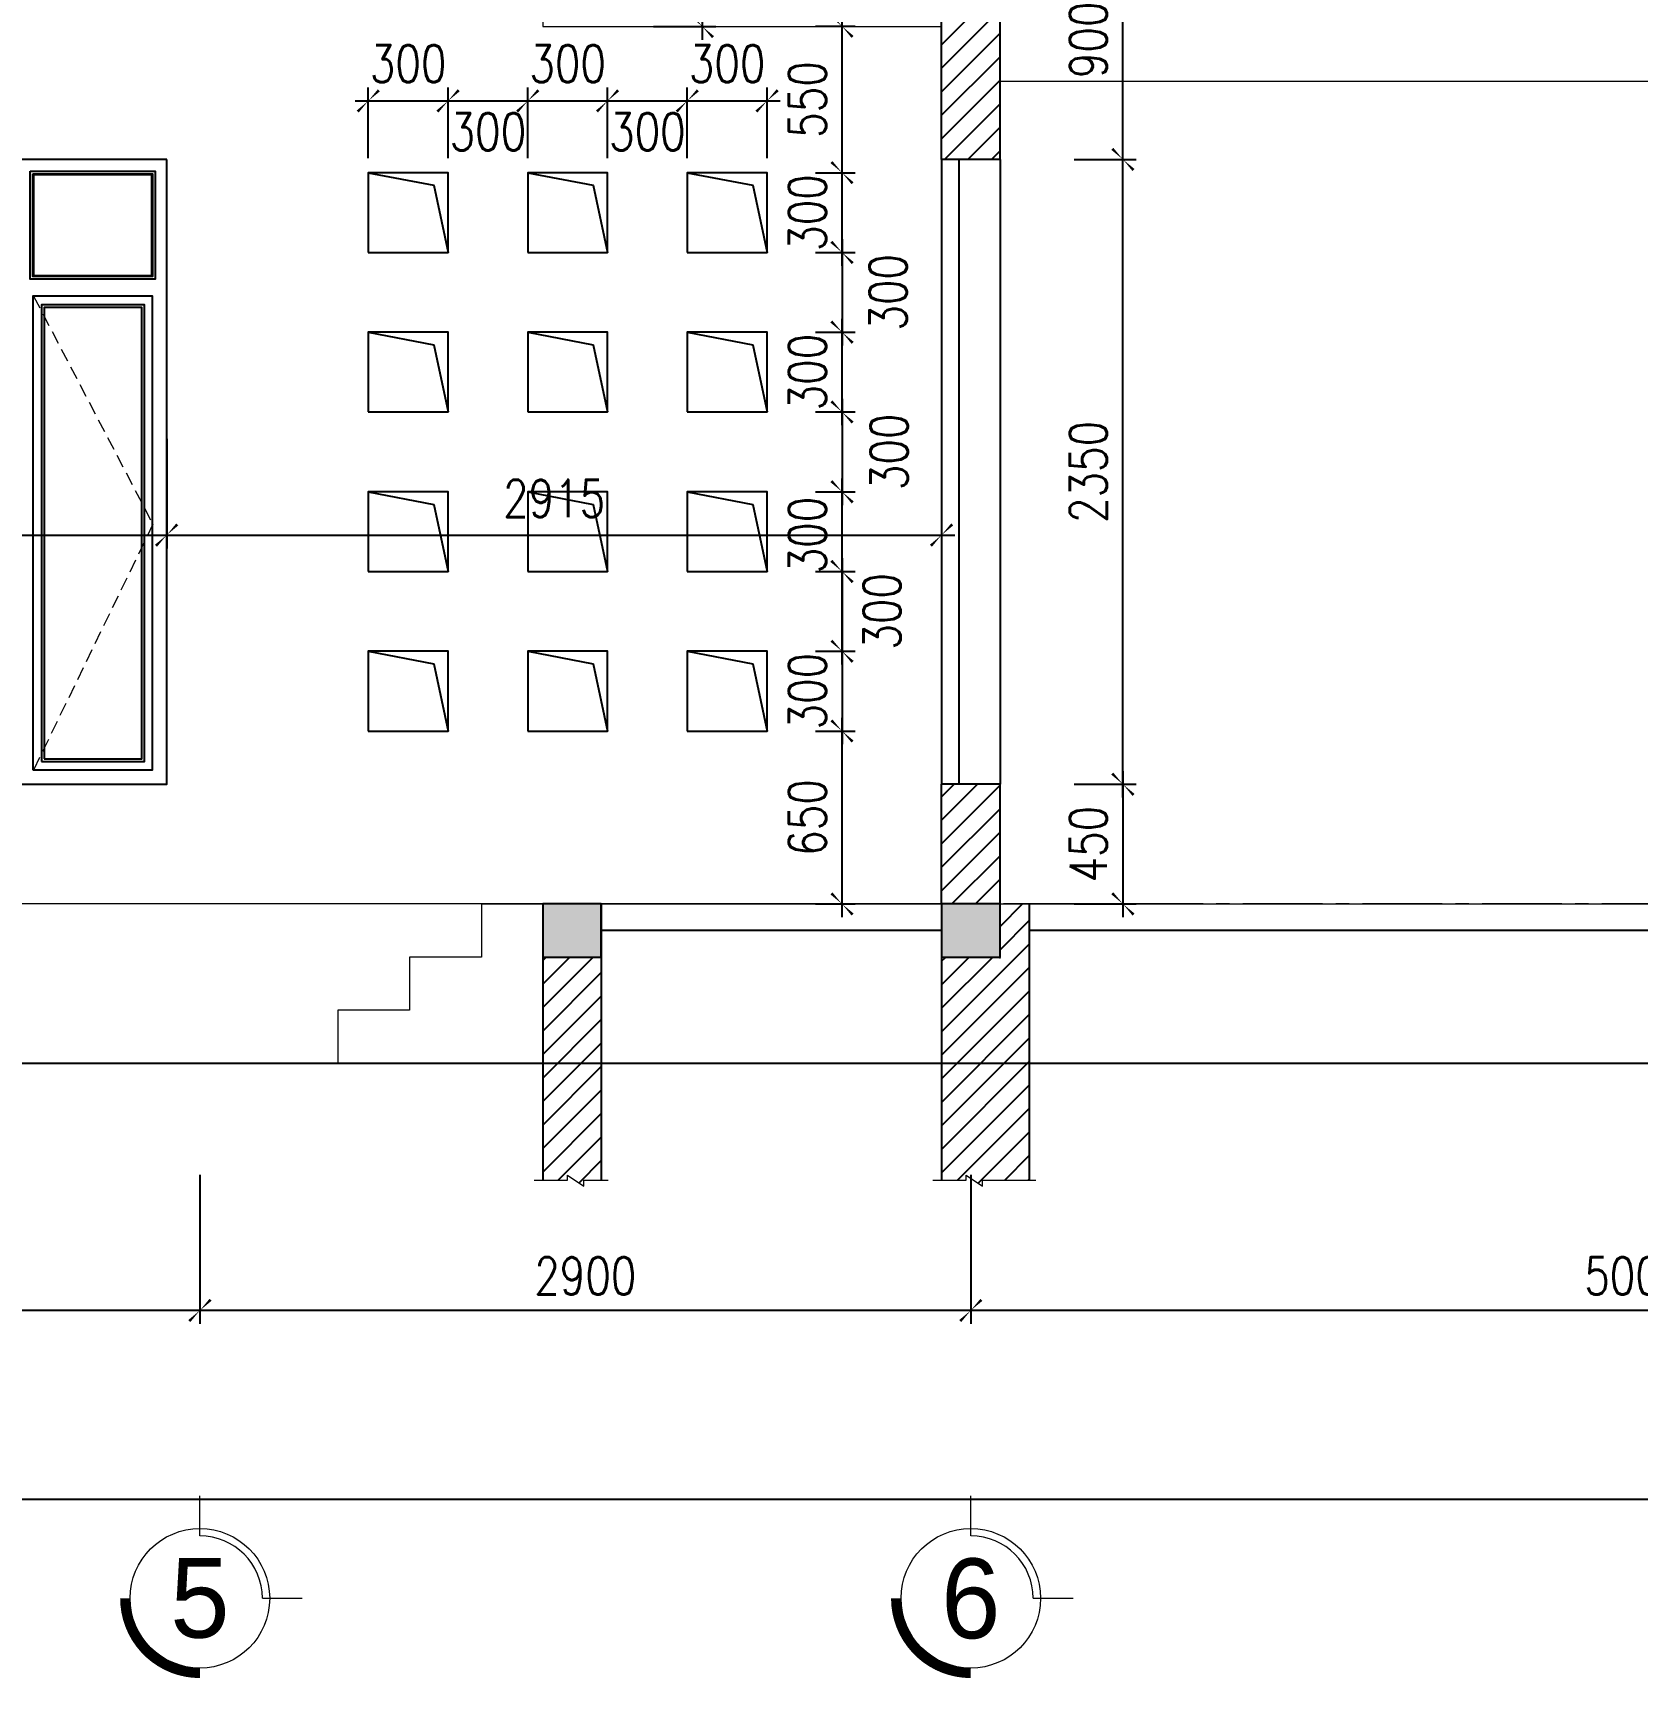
# Model space of a CAD drawing. Header units: millimetres. Extents: x -34806 to 662668, y 63228 to 99452.
# Drawn here: x 537876 to 543911, y 74181 to 80368 of the extents above; entities that cross this region are included whole.
import ezdxf
from ezdxf.enums import TextEntityAlignment as Align

# ---------------------------------------------------------------- set-up
doc = ezdxf.new("R2010")
doc.units = ezdxf.units.MM
doc.header["$LTSCALE"] = 200
doc.header["$MEASUREMENT"] = 0
doc.header["$PDMODE"] = 3
doc.header["$PDSIZE"] = 50
doc.linetypes.add('CENTER2', pattern=[1.125, 0.75, -0.125, 0.125, -0.125])
doc.linetypes.add('HIDDEN', pattern=[0.375, 0.25, -0.125])
doc.layers.get('0').update_dxf_attribs({"color": 95, "linetype": 'CONTINUOUS'})
doc.layers.get('DEFPOINTS').update_dxf_attribs({"linetype": 'CONTINUOUS'})
for name, color, linetype in [('A_Walls', 1, 'CONTINUOUS'), ('COT', 2, 'CONTINUOUS'), ('DIM', 1, 'CONTINUOUS'), ('Net_Manh', 155, 'CONTINUOUS'), ('TEXT', 7, 'CONTINUOUS'), ('TPTA-Virtural', 253, 'CONTINUOUS'), ('TUONG', 2, 'CONTINUOUS'), ('wood', 254, 'CONTINUOUS')]:
    doc.layers.add(name, color=color, linetype=linetype)
for name, color, linetype, lineweight in [('hatch', 251, 'CONTINUOUS', 5), ('thay', 7, 'CONTINUOUS', 18), ('tim', 254, 'CENTER2', 9), ('VU', 8, 'HIDDEN', 13)]:
    doc.layers.add(name, color=color, linetype=linetype, lineweight=lineweight)
doc.styles.add('dam', font='VHAVANB.ttf', dxfattribs={"width": 0.9, "height": 450})
doc.styles.add('RomanS', font='romans.shx', dxfattribs={"width": 0.8})
doc.dimstyles.new('D1', dxfattribs={"dimtxt": 140, "dimasz": 80, "dimexe": 50, "dimexo": 0, "dimgap": 60, "dimtad": 1, "dimdec": 0, "dimzin": 0, "dimdsep": 46, "dimtxsty": 'RomanS', "dimblk1": 'ARCHTICK', "dimblk2": 'ARCHTICK', "dimsah": 1, "dimcen": 100, "dimdle": 50, "dimclrt": 7, "dimadec": 0, "dimazin": 0, "dimtfac": 0.005, "dimtdec": 0, "dimtix": 1, "dimtofl": 0, "dimtmove": 2, "dimatfit": 3, "dimldrblk": 'ARCHTICK', "dimfxl": 1, "dimtvp": 0.8, "dimtolj": 1, "dimtzin": 0, "dimarcsym": 0})
pattern_1 = [(45, (50084.037, -284845.194), (-44.194174, 44.194174), [])]

# ---------------------------------------------------------------- blocks, each defined once
blk = doc.blocks.new('_ArchTick')
at = {"layer": 'DIM', "color": 150}
blk.add_lwpolyline([(0.5, 0.5, 0.133, 0, 0), (0, 0, 0, 0.133, 0), (-0.5, -0.5, 0.133, 0.133, 0)], format="xyseb", dxfattribs=at)
blk = doc.blocks.new('*D820')
at = {"layer": 'DEFPOINTS', "color": 0}
for p in [(523294.7, 76073.2), (546514.7, 76073.2), (546514.7, 74854.3)]:
    blk.add_point(p, dxfattribs=at)
at = {"layer": 'DIM', "color": 0, "lineweight": -2}
for p, q in [((523294.7, 76073.2), (523294.7, 74804.3)), ((546514.7, 76073.2), (546514.7, 74804.3)), ((523244.7, 74854.3), (546564.7, 74854.3))]:
    blk.add_line(p, q, dxfattribs=at)
at = {"layer": 'DIM', "color": 0, "lineweight": -2, "xscale": 80, "yscale": 80, "zscale": 80, "rotation": 180}
blk.add_blockref('_ArchTick', (523294.7, 74854.3), dxfattribs=at)
at = {"layer": 'DIM', "color": 0, "lineweight": -2, "xscale": 80, "yscale": 80, "zscale": 80}
blk.add_blockref('_ArchTick', (546514.7, 74854.3), dxfattribs=at)
at = {"layer": 'DIM', "color": 7, "insert": (534904.7, 74984.3), "char_height": 140, "attachment_point": 5, "style": 'RomanS'}
blk.add_mtext('\\A1;23220', dxfattribs=at)
blk = doc.blocks.new('*D822')
at = {"layer": 'DEFPOINTS', "color": 0}
for p in [(541404.7, 76073.2), (546404.7, 76073.2), (541404.7, 75563.5)]:
    blk.add_point(p, dxfattribs=at)
at = {"layer": 'DIM', "color": 0, "lineweight": -2}
for p, q in [((541404.7, 76073.2), (541404.7, 75513.5)), ((546404.7, 76073.2), (546404.7, 75513.5)), ((546454.7, 75563.5), (541354.7, 75563.5))]:
    blk.add_line(p, q, dxfattribs=at)
at = {"layer": 'DIM', "color": 0, "lineweight": -2, "xscale": 80, "yscale": 80, "zscale": 80, "rotation": 180}
blk.add_blockref('_ArchTick', (541404.7, 75563.5), dxfattribs=at)
at = {"layer": 'DIM', "color": 0, "lineweight": -2, "xscale": 80, "yscale": 80, "zscale": 80}
blk.add_blockref('_ArchTick', (546404.7, 75563.5), dxfattribs=at)
at = {"layer": 'DIM', "color": 7, "insert": (543904.7, 75693.5), "char_height": 140, "attachment_point": 5, "style": 'RomanS'}
blk.add_mtext('\\A1;5000', dxfattribs=at)
blk = doc.blocks.new('*D823')
at = {"layer": 'DEFPOINTS', "color": 0}
for p in [(538504.7, 76073.2), (541404.7, 76073.2), (538504.7, 75563.5)]:
    blk.add_point(p, dxfattribs=at)
at = {"layer": 'DIM', "color": 0, "lineweight": -2}
for p, q in [((538504.7, 76073.2), (538504.7, 75513.5)), ((541404.7, 76073.2), (541404.7, 75513.5)), ((541454.7, 75563.5), (538454.7, 75563.5))]:
    blk.add_line(p, q, dxfattribs=at)
at = {"layer": 'DIM', "color": 0, "lineweight": -2, "xscale": 80, "yscale": 80, "zscale": 80, "rotation": 180}
blk.add_blockref('_ArchTick', (538504.7, 75563.5), dxfattribs=at)
at = {"layer": 'DIM', "color": 0, "lineweight": -2, "xscale": 80, "yscale": 80, "zscale": 80}
blk.add_blockref('_ArchTick', (541404.7, 75563.5), dxfattribs=at)
at = {"layer": 'DIM', "color": 7, "insert": (539954.7, 75693.5), "char_height": 140, "attachment_point": 5, "style": 'RomanS'}
blk.add_mtext('\\A1;2900', dxfattribs=at)
blk = doc.blocks.new('*D824')
at = {"layer": 'DEFPOINTS', "color": 0}
for p in [(535804.7, 76073.2), (538504.7, 76073.2), (535804.7, 75563.5)]:
    blk.add_point(p, dxfattribs=at)
at = {"layer": 'DIM', "color": 0, "lineweight": -2}
for p, q in [((535804.7, 76073.2), (535804.7, 75513.5)), ((538504.7, 76073.2), (538504.7, 75513.5)), ((538554.7, 75563.5), (535754.7, 75563.5))]:
    blk.add_line(p, q, dxfattribs=at)
at = {"layer": 'DIM', "color": 0, "lineweight": -2, "xscale": 80, "yscale": 80, "zscale": 80, "rotation": 180}
blk.add_blockref('_ArchTick', (535804.7, 75563.5), dxfattribs=at)
at = {"layer": 'DIM', "color": 0, "lineweight": -2, "xscale": 80, "yscale": 80, "zscale": 80}
blk.add_blockref('_ArchTick', (538504.7, 75563.5), dxfattribs=at)
at = {"layer": 'DIM', "color": 7, "insert": (537154.7, 75693.5), "char_height": 140, "attachment_point": 5, "style": 'RomanS'}
blk.add_mtext('\\A1;2700', dxfattribs=at)
blk = doc.blocks.new('tr')
at = {"layer": 'thay', "ltscale": 600}
for p, q in [((0, -200), (0, 0)), ((313.2, -513.2), (513.2, -513.2))]:
    blk.add_line(p, q, dxfattribs=at)
at = {"layer": 'thay', "color": 150, "ltscale": 600, "const_width": 50}
blk.add_lwpolyline([(-375, -513.2, 0.414214), (0, -888.2, 0.414214)], format="xyb", dxfattribs=at)
at = {"layer": 'thay', "ltscale": 600}
blk.add_circle((0, -513.2), 350, dxfattribs=at)
blk.add_arc((0, -513.2), 313.2, 0, 90, dxfattribs=at)
blk = doc.blocks.new('*D853')
at = {"layer": 'DEFPOINTS', "color": 0}
for p in [(535929.7, 78842.1), (538379.7, 78842.1), (538379.7, 78479.7)]:
    blk.add_point(p, dxfattribs=at)
at = {"layer": 'DIM', "color": 0, "lineweight": -2}
for p, q in [((535929.7, 78842.1), (535929.7, 78429.7)), ((538379.7, 78842.1), (538379.7, 78429.7)), ((535879.7, 78479.7), (538429.7, 78479.7))]:
    blk.add_line(p, q, dxfattribs=at)
at = {"layer": 'DIM', "color": 0, "lineweight": -2, "xscale": 80, "yscale": 80, "zscale": 80, "rotation": 180}
blk.add_blockref('_ArchTick', (535929.7, 78479.7), dxfattribs=at)
at = {"layer": 'DIM', "color": 0, "lineweight": -2, "xscale": 80, "yscale": 80, "zscale": 80}
blk.add_blockref('_ArchTick', (538379.7, 78479.7), dxfattribs=at)
at = {"layer": 'DIM', "color": 7, "insert": (537154.7, 78609.7), "char_height": 140, "attachment_point": 5, "style": 'RomanS'}
blk.add_mtext('\\A1;2450', dxfattribs=at)
blk = doc.blocks.new('*D854')
at = {"layer": 'DEFPOINTS', "color": 0}
for p in [(538379.7, 78842.1), (541294.7, 78842.1), (541294.7, 78479.7)]:
    blk.add_point(p, dxfattribs=at)
at = {"layer": 'DIM', "color": 0, "lineweight": -2}
for p, q in [((538379.7, 78842.1), (538379.7, 78429.7)), ((541294.7, 78842.1), (541294.7, 78429.7)), ((538329.7, 78479.7), (541344.7, 78479.7))]:
    blk.add_line(p, q, dxfattribs=at)
at = {"layer": 'DIM', "color": 0, "lineweight": -2, "xscale": 80, "yscale": 80, "zscale": 80, "rotation": 180}
blk.add_blockref('_ArchTick', (538379.7, 78479.7), dxfattribs=at)
at = {"layer": 'DIM', "color": 0, "lineweight": -2, "xscale": 80, "yscale": 80, "zscale": 80}
blk.add_blockref('_ArchTick', (541294.7, 78479.7), dxfattribs=at)
at = {"layer": 'DIM', "color": 7, "insert": (539837.2, 78617.6), "char_height": 140, "attachment_point": 5, "style": 'RomanS'}
blk.add_mtext('\\A1;2915', dxfattribs=at)
blk = doc.blocks.new('*D882')
at = {"layer": 'DEFPOINTS', "color": 0}
for p in [(539438.2, 80112.6), (539138.2, 79897.1), (539438.2, 79897.1)]:
    blk.add_point(p, dxfattribs=at)
at = {"layer": 'DIM', "color": 0, "lineweight": -2}
for p, q in [((539138.2, 79897.1), (539138.2, 80162.6)), ((539438.2, 79897.1), (539438.2, 80162.6)), ((539088.2, 80112.6), (539488.2, 80112.6))]:
    blk.add_line(p, q, dxfattribs=at)
at = {"layer": 'DIM', "color": 0, "lineweight": -2, "xscale": 80, "yscale": 80, "zscale": 80, "rotation": 180}
blk.add_blockref('_ArchTick', (539138.2, 80112.6), dxfattribs=at)
at = {"layer": 'DIM', "color": 0, "lineweight": -2, "xscale": 80, "yscale": 80, "zscale": 80}
blk.add_blockref('_ArchTick', (539438.2, 80112.6), dxfattribs=at)
at = {"layer": 'DIM', "color": 7, "insert": (539288.2, 80252.6), "char_height": 140, "attachment_point": 5, "style": 'RomanS'}
blk.add_mtext('\\A1;300', dxfattribs=at)
blk = doc.blocks.new('*D883')
at = {"layer": 'DEFPOINTS', "color": 0}
for p in [(539738.2, 80112.6), (539438.2, 79897.1), (539738.2, 79897.1)]:
    blk.add_point(p, dxfattribs=at)
at = {"layer": 'DIM', "color": 0, "lineweight": -2}
for p, q in [((539438.2, 79897.1), (539438.2, 80162.6)), ((539738.2, 79897.1), (539738.2, 80162.6)), ((539388.2, 80112.6), (539788.2, 80112.6))]:
    blk.add_line(p, q, dxfattribs=at)
at = {"layer": 'DIM', "color": 0, "lineweight": -2, "xscale": 80, "yscale": 80, "zscale": 80, "rotation": 180}
blk.add_blockref('_ArchTick', (539438.2, 80112.6), dxfattribs=at)
at = {"layer": 'DIM', "color": 0, "lineweight": -2, "xscale": 80, "yscale": 80, "zscale": 80}
blk.add_blockref('_ArchTick', (539738.2, 80112.6), dxfattribs=at)
at = {"layer": 'DIM', "color": 7, "insert": (539588.2, 79996.6), "char_height": 140, "attachment_point": 5, "style": 'RomanS'}
blk.add_mtext('\\A1;300', dxfattribs=at)
blk = doc.blocks.new('*D884')
at = {"layer": 'DEFPOINTS', "color": 0}
for p in [(540038.2, 80112.6), (539738.2, 79897.1), (540038.2, 79897.1)]:
    blk.add_point(p, dxfattribs=at)
at = {"layer": 'DIM', "color": 0, "lineweight": -2}
for p, q in [((539738.2, 79897.1), (539738.2, 80162.6)), ((540038.2, 79897.1), (540038.2, 80162.6)), ((539688.2, 80112.6), (540088.2, 80112.6))]:
    blk.add_line(p, q, dxfattribs=at)
at = {"layer": 'DIM', "color": 0, "lineweight": -2, "xscale": 80, "yscale": 80, "zscale": 80, "rotation": 180}
blk.add_blockref('_ArchTick', (539738.2, 80112.6), dxfattribs=at)
at = {"layer": 'DIM', "color": 0, "lineweight": -2, "xscale": 80, "yscale": 80, "zscale": 80}
blk.add_blockref('_ArchTick', (540038.2, 80112.6), dxfattribs=at)
at = {"layer": 'DIM', "color": 7, "insert": (539888.2, 80252.6), "char_height": 140, "attachment_point": 5, "style": 'RomanS'}
blk.add_mtext('\\A1;300', dxfattribs=at)
blk = doc.blocks.new('*D885')
at = {"layer": 'DEFPOINTS', "color": 0}
for p in [(540338.2, 80112.6), (540038.2, 79897.1), (540338.2, 79897.1)]:
    blk.add_point(p, dxfattribs=at)
at = {"layer": 'DIM', "color": 0, "lineweight": -2}
for p, q in [((540038.2, 79897.1), (540038.2, 80162.6)), ((540338.2, 79897.1), (540338.2, 80162.6)), ((539988.2, 80112.6), (540388.2, 80112.6))]:
    blk.add_line(p, q, dxfattribs=at)
at = {"layer": 'DIM', "color": 0, "lineweight": -2, "xscale": 80, "yscale": 80, "zscale": 80, "rotation": 180}
blk.add_blockref('_ArchTick', (540038.2, 80112.6), dxfattribs=at)
at = {"layer": 'DIM', "color": 0, "lineweight": -2, "xscale": 80, "yscale": 80, "zscale": 80}
blk.add_blockref('_ArchTick', (540338.2, 80112.6), dxfattribs=at)
at = {"layer": 'DIM', "color": 7, "insert": (540188.2, 79996.6), "char_height": 140, "attachment_point": 5, "style": 'RomanS'}
blk.add_mtext('\\A1;300', dxfattribs=at)
blk = doc.blocks.new('*D886')
at = {"layer": 'DEFPOINTS', "color": 0}
for p in [(540638.2, 80112.6), (540338.2, 79897.1), (540638.2, 79897.1)]:
    blk.add_point(p, dxfattribs=at)
at = {"layer": 'DIM', "color": 0, "lineweight": -2}
for p, q in [((540338.2, 79897.1), (540338.2, 80162.6)), ((540638.2, 79897.1), (540638.2, 80162.6)), ((540288.2, 80112.6), (540688.2, 80112.6))]:
    blk.add_line(p, q, dxfattribs=at)
at = {"layer": 'DIM', "color": 0, "lineweight": -2, "xscale": 80, "yscale": 80, "zscale": 80, "rotation": 180}
blk.add_blockref('_ArchTick', (540338.2, 80112.6), dxfattribs=at)
at = {"layer": 'DIM', "color": 0, "lineweight": -2, "xscale": 80, "yscale": 80, "zscale": 80}
blk.add_blockref('_ArchTick', (540638.2, 80112.6), dxfattribs=at)
at = {"layer": 'DIM', "color": 7, "insert": (540488.2, 80252.6), "char_height": 140, "attachment_point": 5, "style": 'RomanS'}
blk.add_mtext('\\A1;300', dxfattribs=at)
blk = doc.blocks.new('*D887')
at = {"layer": 'DEFPOINTS', "color": 0}
for p in [(540820.3, 79542.7), (540820.3, 79242.7), (540920.3, 79242.7)]:
    blk.add_point(p, dxfattribs=at)
at = {"layer": 'DIM', "color": 0, "lineweight": -2}
for p, q in [((540920.3, 79592.7), (540920.3, 79192.7)), ((540820.3, 79542.7), (540970.3, 79542.7)), ((540820.3, 79242.7), (540970.3, 79242.7))]:
    blk.add_line(p, q, dxfattribs=at)
at = {"layer": 'DIM', "color": 0, "lineweight": -2, "xscale": 80, "yscale": 80, "zscale": 80}
for p, rotation in [((540920.3, 79542.7), 90), ((540920.3, 79242.7), 270)]:
    blk.add_blockref('_ArchTick', p, dxfattribs=dict(at, rotation=rotation))
at = {"layer": 'DIM', "color": 7, "insert": (541093.5, 79392.7), "char_height": 140, "attachment_point": 5, "rotation": 90, "style": 'RomanS'}
blk.add_mtext('\\A1;300', dxfattribs=at)
blk = doc.blocks.new('*D888')
at = {"layer": 'DEFPOINTS', "color": 0}
for p in [(540820.3, 79842.7), (540920.3, 79842.7), (540820.3, 79542.7)]:
    blk.add_point(p, dxfattribs=at)
at = {"layer": 'DIM', "color": 0, "lineweight": -2}
for p, q in [((540920.3, 79492.7), (540920.3, 79892.7)), ((540820.3, 79842.7), (540970.3, 79842.7)), ((540820.3, 79542.7), (540970.3, 79542.7))]:
    blk.add_line(p, q, dxfattribs=at)
at = {"layer": 'DIM', "color": 0, "lineweight": -2, "xscale": 80, "yscale": 80, "zscale": 80}
for p, rotation in [((540920.3, 79842.7), 90), ((540920.3, 79542.7), 270)]:
    blk.add_blockref('_ArchTick', p, dxfattribs=dict(at, rotation=rotation))
at = {"layer": 'DIM', "color": 7, "insert": (540790.3, 79692.7), "char_height": 140, "attachment_point": 5, "rotation": 90, "style": 'RomanS'}
blk.add_mtext('\\A1;300', dxfattribs=at)
blk = doc.blocks.new('*D889')
at = {"layer": 'DEFPOINTS', "color": 0}
for p in [(540820.3, 78942.7), (540820.3, 78642.7), (540920.3, 78642.7)]:
    blk.add_point(p, dxfattribs=at)
at = {"layer": 'DIM', "color": 0, "lineweight": -2}
for p, q in [((540920.3, 78992.7), (540920.3, 78592.7)), ((540820.3, 78942.7), (540970.3, 78942.7)), ((540820.3, 78642.7), (540970.3, 78642.7))]:
    blk.add_line(p, q, dxfattribs=at)
at = {"layer": 'DIM', "color": 0, "lineweight": -2, "xscale": 80, "yscale": 80, "zscale": 80}
for p, rotation in [((540920.3, 78942.7), 90), ((540920.3, 78642.7), 270)]:
    blk.add_blockref('_ArchTick', p, dxfattribs=dict(at, rotation=rotation))
at = {"layer": 'DIM', "color": 7, "insert": (541097.6, 78792.7), "char_height": 140, "attachment_point": 5, "rotation": 90, "style": 'RomanS'}
blk.add_mtext('\\A1;300', dxfattribs=at)
blk = doc.blocks.new('*D890')
at = {"layer": 'DEFPOINTS', "color": 0}
for p in [(540820.3, 79242.7), (540920.3, 79242.7), (540820.3, 78942.7)]:
    blk.add_point(p, dxfattribs=at)
at = {"layer": 'DIM', "color": 0, "lineweight": -2}
for p, q in [((540920.3, 78892.7), (540920.3, 79292.7)), ((540820.3, 79242.7), (540970.3, 79242.7)), ((540820.3, 78942.7), (540970.3, 78942.7))]:
    blk.add_line(p, q, dxfattribs=at)
at = {"layer": 'DIM', "color": 0, "lineweight": -2, "xscale": 80, "yscale": 80, "zscale": 80}
for p, rotation in [((540920.3, 79242.7), 90), ((540920.3, 78942.7), 270)]:
    blk.add_blockref('_ArchTick', p, dxfattribs=dict(at, rotation=rotation))
at = {"layer": 'DIM', "color": 7, "insert": (540790.3, 79092.7), "char_height": 140, "attachment_point": 5, "rotation": 90, "style": 'RomanS'}
blk.add_mtext('\\A1;300', dxfattribs=at)
blk = doc.blocks.new('*D891')
at = {"layer": 'DEFPOINTS', "color": 0}
for p in [(540820.3, 78342.7), (540820.3, 78042.7), (540920.3, 78042.7)]:
    blk.add_point(p, dxfattribs=at)
at = {"layer": 'DIM', "color": 0, "lineweight": -2}
for p, q in [((540820.3, 78342.7), (540970.3, 78342.7)), ((540920.3, 78392.7), (540920.3, 77992.7)), ((540820.3, 78042.7), (540970.3, 78042.7))]:
    blk.add_line(p, q, dxfattribs=at)
at = {"layer": 'DIM', "color": 0, "lineweight": -2, "xscale": 80, "yscale": 80, "zscale": 80}
for p, rotation in [((540920.3, 78342.7), 90), ((540920.3, 78042.7), 270)]:
    blk.add_blockref('_ArchTick', p, dxfattribs=dict(at, rotation=rotation))
at = {"layer": 'DIM', "color": 7, "insert": (541070.5, 78192.7), "char_height": 140, "attachment_point": 5, "rotation": 90, "style": 'RomanS'}
blk.add_mtext('\\A1;300', dxfattribs=at)
blk = doc.blocks.new('*D892')
at = {"layer": 'DEFPOINTS', "color": 0}
for p in [(540820.3, 78642.7), (540920.3, 78642.7), (540820.3, 78342.7)]:
    blk.add_point(p, dxfattribs=at)
at = {"layer": 'DIM', "color": 0, "lineweight": -2}
for p, q in [((540920.3, 78292.7), (540920.3, 78692.7)), ((540820.3, 78642.7), (540970.3, 78642.7)), ((540820.3, 78342.7), (540970.3, 78342.7))]:
    blk.add_line(p, q, dxfattribs=at)
at = {"layer": 'DIM', "color": 0, "lineweight": -2, "xscale": 80, "yscale": 80, "zscale": 80}
for p, rotation in [((540920.3, 78642.7), 90), ((540920.3, 78342.7), 270)]:
    blk.add_blockref('_ArchTick', p, dxfattribs=dict(at, rotation=rotation))
at = {"layer": 'DIM', "color": 7, "insert": (540790.3, 78479.7), "char_height": 140, "attachment_point": 5, "rotation": 90, "style": 'RomanS'}
blk.add_mtext('\\A1;300', dxfattribs=at)
blk = doc.blocks.new('*D893')
at = {"layer": 'DEFPOINTS', "color": 0}
for p in [(540820.3, 78042.7), (540820.3, 77742.7), (540920.3, 77742.7)]:
    blk.add_point(p, dxfattribs=at)
at = {"layer": 'DIM', "color": 0, "lineweight": -2}
for p, q in [((540920.3, 78092.7), (540920.3, 77692.7)), ((540820.3, 78042.7), (540970.3, 78042.7)), ((540820.3, 77742.7), (540970.3, 77742.7))]:
    blk.add_line(p, q, dxfattribs=at)
at = {"layer": 'DIM', "color": 0, "lineweight": -2, "xscale": 80, "yscale": 80, "zscale": 80}
for p, rotation in [((540920.3, 78042.7), 90), ((540920.3, 77742.7), 270)]:
    blk.add_blockref('_ArchTick', p, dxfattribs=dict(at, rotation=rotation))
at = {"layer": 'DIM', "color": 7, "insert": (540790.3, 77892.7), "char_height": 140, "attachment_point": 5, "rotation": 90, "style": 'RomanS'}
blk.add_mtext('\\A1;300', dxfattribs=at)
blk = doc.blocks.new('*D894')
at = {"layer": 'DEFPOINTS', "color": 0}
for p in [(540820.3, 78342.7), (540920.3, 78342.7), (540820.3, 78042.7)]:
    blk.add_point(p, dxfattribs=at)
at = {"layer": 'DIM', "color": 0, "lineweight": -2}
for p, q in [((540820.3, 78342.7), (540970.3, 78342.7)), ((540920.3, 77992.7), (540920.3, 78392.7)), ((540820.3, 78042.7), (540970.3, 78042.7))]:
    blk.add_line(p, q, dxfattribs=at)
at = {"layer": 'DIM', "color": 0, "lineweight": -2, "xscale": 80, "yscale": 80, "zscale": 80}
for p, rotation in [((540920.3, 78342.7), 90), ((540920.3, 78042.7), 270)]:
    blk.add_blockref('_ArchTick', p, dxfattribs=dict(at, rotation=rotation))
at = {"layer": 'DIM', "color": 7, "insert": (541070.5, 78192.7), "char_height": 140, "attachment_point": 5, "rotation": 90, "style": 'RomanS'}
blk.add_mtext('\\A1;300', dxfattribs=at)
blk = doc.blocks.new('*D895')
at = {"layer": 'DEFPOINTS', "color": 0}
for p in [(540820.3, 77742.7), (540920.3, 77742.7), (540820.3, 77092.3)]:
    blk.add_point(p, dxfattribs=at)
at = {"layer": 'DIM', "color": 0, "lineweight": -2}
for p, q in [((540920.3, 77042.3), (540920.3, 77792.7)), ((540820.3, 77742.7), (540970.3, 77742.7)), ((540820.3, 77092.3), (540970.3, 77092.3))]:
    blk.add_line(p, q, dxfattribs=at)
at = {"layer": 'DIM', "color": 0, "lineweight": -2, "xscale": 80, "yscale": 80, "zscale": 80}
for p, rotation in [((540920.3, 77742.7), 90), ((540920.3, 77092.3), 270)]:
    blk.add_blockref('_ArchTick', p, dxfattribs=dict(at, rotation=rotation))
at = {"layer": 'DIM', "color": 7, "insert": (540790.3, 77417.5), "char_height": 140, "attachment_point": 5, "rotation": 90, "style": 'RomanS'}
blk.add_mtext('\\A1;650', dxfattribs=at)
blk = doc.blocks.new('*D896')
at = {"layer": 'DEFPOINTS', "color": 0}
for p in [(540820.3, 80393.1), (540920.3, 80393.1), (540820.3, 79842.7)]:
    blk.add_point(p, dxfattribs=at)
at = {"layer": 'DIM', "color": 0, "lineweight": -2}
for p, q in [((540920.3, 79792.7), (540920.3, 80443.1)), ((540820.3, 80393.1), (540970.3, 80393.1)), ((540820.3, 79842.7), (540970.3, 79842.7))]:
    blk.add_line(p, q, dxfattribs=at)
at = {"layer": 'DIM', "color": 0, "lineweight": -2, "xscale": 80, "yscale": 80, "zscale": 80}
for p, rotation in [((540920.3, 80393.1), 90), ((540920.3, 79842.7), 270)]:
    blk.add_blockref('_ArchTick', p, dxfattribs=dict(at, rotation=rotation))
at = {"layer": 'DIM', "color": 7, "insert": (540790.3, 80117.9), "char_height": 140, "attachment_point": 5, "rotation": 90, "style": 'RomanS'}
blk.add_mtext('\\A1;550', dxfattribs=at)
blk = doc.blocks.new('*D1046')
at = {"layer": 'DEFPOINTS', "color": 0}
for p in [(541793.6, 77542.3), (541793.6, 77092.3), (541977.1, 77092.3)]:
    blk.add_point(p, dxfattribs=at)
at = {"layer": 'DIM', "color": 0, "lineweight": -2}
for p, q in [((541793.6, 77542.3), (542027.1, 77542.3)), ((541977.1, 77592.3), (541977.1, 77042.3)), ((541793.6, 77092.3), (542027.1, 77092.3))]:
    blk.add_line(p, q, dxfattribs=at)
at = {"layer": 'DIM', "color": 0, "lineweight": -2, "xscale": 80, "yscale": 80, "zscale": 80}
for p, rotation in [((541977.1, 77542.3), 90), ((541977.1, 77092.3), 270)]:
    blk.add_blockref('_ArchTick', p, dxfattribs=dict(at, rotation=rotation))
at = {"layer": 'DIM', "color": 7, "insert": (541847.1, 77317.3), "char_height": 140, "attachment_point": 5, "rotation": 90, "style": 'RomanS'}
blk.add_mtext('\\A1;450', dxfattribs=at)
blk = doc.blocks.new('*D1047')
at = {"layer": 'DEFPOINTS', "color": 0}
for p in [(541793.6, 79892.4), (541977.1, 79892.4), (541793.6, 77542.3)]:
    blk.add_point(p, dxfattribs=at)
at = {"layer": 'DIM', "color": 0, "lineweight": -2}
for p, q in [((541793.6, 79892.4), (542027.1, 79892.4)), ((541977.1, 77492.3), (541977.1, 79942.4)), ((541793.6, 77542.3), (542027.1, 77542.3))]:
    blk.add_line(p, q, dxfattribs=at)
at = {"layer": 'DIM', "color": 0, "lineweight": -2, "xscale": 80, "yscale": 80, "zscale": 80}
for p, rotation in [((541977.1, 79892.4), 90), ((541977.1, 77542.3), 270)]:
    blk.add_blockref('_ArchTick', p, dxfattribs=dict(at, rotation=rotation))
at = {"layer": 'DIM', "color": 7, "insert": (541847.1, 78717.3), "char_height": 140, "attachment_point": 5, "rotation": 90, "style": 'RomanS'}
blk.add_mtext('\\A1;2350', dxfattribs=at)
blk = doc.blocks.new('*D1048')
at = {"layer": 'DEFPOINTS', "color": 0}
for p in [(541793.7, 80792.3), (541977.1, 80792.3), (541793.7, 79892.4)]:
    blk.add_point(p, dxfattribs=at)
at = {"layer": 'DIM', "color": 0, "lineweight": -2}
for p, q in [((541977.1, 79842.4), (541977.1, 80842.3)), ((541793.7, 80792.3), (542027.1, 80792.3)), ((541793.7, 79892.4), (542027.1, 79892.4))]:
    blk.add_line(p, q, dxfattribs=at)
at = {"layer": 'DIM', "color": 0, "lineweight": -2, "xscale": 80, "yscale": 80, "zscale": 80}
for p, rotation in [((541977.1, 80792.3), 90), ((541977.1, 79892.4), 270)]:
    blk.add_blockref('_ArchTick', p, dxfattribs=dict(at, rotation=rotation))
at = {"layer": 'DIM', "color": 7, "insert": (541847.1, 80342.3), "char_height": 140, "attachment_point": 5, "rotation": 90, "style": 'RomanS'}
blk.add_mtext('\\A1;900', dxfattribs=at)
blk = doc.blocks.new('*D1049')
at = {"layer": 'DEFPOINTS', "color": 0}
for p in [(540211.5, 80792.3), (540395, 80792.3), (540211.5, 80392.3)]:
    blk.add_point(p, dxfattribs=at)
at = {"layer": 'DIM', "color": 0, "lineweight": -2}
for p, q in [((540395, 80342.3), (540395, 80842.3)), ((540211.5, 80792.3), (540445, 80792.3)), ((540211.5, 80392.3), (540445, 80392.3))]:
    blk.add_line(p, q, dxfattribs=at)
at = {"layer": 'DIM', "color": 0, "lineweight": -2, "xscale": 80, "yscale": 80, "zscale": 80}
for p, rotation in [((540395, 80792.3), 90), ((540395, 80392.3), 270)]:
    blk.add_blockref('_ArchTick', p, dxfattribs=dict(at, rotation=rotation))
at = {"layer": 'DIM', "color": 7, "insert": (540265, 80592.3), "char_height": 140, "attachment_point": 5, "rotation": 90, "style": 'RomanS'}
blk.add_mtext('\\A1;400', dxfattribs=at)

msp = doc.modelspace()

# ---------------------------------------------------------------- hatches: boundary and pattern name
at = {"layer": 'Net_Manh'}
h = msp.add_hatch(dxfattribs=at)
h.set_pattern_fill('ANSI31', color=256, scale=500, style=0)
h.set_pattern_definition(pattern_1)
h.paths.add_polyline_path([(541294.7, 79892.4), (541514.7, 79892.4), (541514.7, 80442.3), (541294.7, 80442.3)])
h.paths.add_polyline_path([(541514.7, 77542.3), (541294.7, 77542.3), (541294.7, 77092.3), (541514.7, 77092.3)])
h = msp.add_hatch(dxfattribs=at)
h.set_pattern_fill('ANSI31', color=256, scale=500, style=0)
h.set_pattern_definition(pattern_1)
h.paths.add_polyline_path([(546514.7, 76892.3), (546294.7, 76892.3), (546294.7, 77092.3), (546184.7, 77092.3), (546184.7, 76053.5), (546360.4, 76053.5), (546360.4, 76031.2), (546421.5, 76071.9), (546421.5, 76053.2), (546514.7, 76053.2)])
h.paths.add_polyline_path([(541624.7, 77092.3), (541514.7, 77092.3), (541514.7, 76892.3), (541294.7, 76892.3), (541294.7, 76053.2), (541387.9, 76053.2), (541387.9, 76071.9), (541449, 76031.2), (541449, 76053.5), (541624.7, 76053.5)])
h.paths.add_polyline_path([(540014.7, 76892.3), (539794.7, 76892.3), (539794.7, 76053.2), (539887.9, 76053.2), (539887.9, 76071.9), (539949, 76031.2), (539949, 76053.5), (540014.7, 76053.5)])
h = msp.add_hatch(dxfattribs=at)
h.set_pattern_fill('BT-01', color=256, scale=20, style=0, pattern_type=2)
h.set_pattern_definition([(50, (50084.04, -284845.19), (143.452037, -12.550427), [15, -165]), (355, (50084.04, -284845.2), (-27.750267, 150.438427), [12, -132]), (100.4514, (50095.99, -284846.24), (115.701876, 137.887908), [12.748038, -140.228422]), (46.1842, (50084.04, -284805.2), (213.44821, -33.103803), [22.5, -247.5]), (96.6356, (50101.82, -284807.95), (186.93254, 194.823574), [19.12206, -210.3426]), (351.1842, (50084.04, -284805.2), (186.93239, 194.82372), [18, -198]), (21, (50104.04, -284815.19), (119.38141, -80.523778), [15, -165]), (326, (50104.04, -284815.2), (48.663066, 145.03001), [12, -132]), (71.4514, (50113.99, -284821.9), (168.044526, 64.5061), [12.748038, -140.228422]), (37.5, (50084.037, -284845.194), (2.431971, 66.5787708), [0, -130.4, 0, -134, 0, -132.5]), (7.5, (50084.04, -284845.194), (52.6139075, 78.882342), [0, -76.4, 0, -127.4, 0, -50.5]), (327.5, (50039.437, -284845.194), (106.7644872, -4.5109743), [0, -50, 0, -156, 0, -207]), (317.5, (50019.44, -284845.19), (116.637234, 20.020996), [0, -65, 0, -103.6, 0, -147]), (45, (50084.04, -284845.19), (-60.104076, 60.104076), []), (45, (50084.04, -284820.69), (-60.104076, 60.104076), [])])
h.paths.add_polyline_path([(540014.7, 77092.3), (539794.7, 77092.3), (539794.7, 76892.3), (540014.7, 76892.3)])
h.paths.add_polyline_path([(541514.7, 77092.3), (541294.7, 77092.3), (541294.7, 76892.3), (541514.7, 76892.3)])
h.paths.add_polyline_path([(546514.7, 77092.3), (546294.7, 77092.3), (546294.7, 76892.3), (546514.7, 76892.3)])

# ---------------------------------------------------------------- linework, layer by layer
for p, q in [((541294.7, 79892.4), (541294.7, 77542.3)), ((541359.2, 79892.4), (541359.2, 77542.3)), ((541514.7, 79892.4), (541514.7, 77542.3))]:
    msp.add_line(p, q)
at = {"layer": 'A_Walls'}
for p, q in [((541294.7, 76492.3), (540014.7, 76492.3)), ((546184.7, 76492.3), (541624.7, 76492.3))]:
    msp.add_line(p, q, dxfattribs=at)
at = {"layer": 'COT'}
msp.add_line((551278.3, 76492.3), (519840.3, 76492.3), dxfattribs=at)
at = {"layer": 'DIM'}
for points in [[(539138.2, 79842.7), (539384.7, 79795.3), (539438.2, 79542.7)], [(539738.2, 79842.7), (539984.7, 79795.3), (540038.2, 79542.7)], [(540338.2, 79842.7), (540584.7, 79795.3), (540638.2, 79542.7)], [(539138.2, 79242.7), (539384.7, 79195.3), (539438.2, 78942.7)], [(539738.2, 79242.7), (539984.7, 79195.3), (540038.2, 78942.7)], [(540338.2, 79242.7), (540584.7, 79195.3), (540638.2, 78942.7)], [(539138.2, 78642.7), (539384.7, 78595.3), (539438.2, 78342.7)], [(539738.2, 78642.7), (539984.7, 78595.3), (540038.2, 78342.7)], [(540338.2, 78642.7), (540584.7, 78595.3), (540638.2, 78342.7)], [(539138.2, 78042.7), (539384.7, 77995.3), (539438.2, 77742.7)], [(539738.2, 78042.7), (539984.7, 77995.3), (540038.2, 77742.7)], [(540338.2, 78042.7), (540584.7, 77995.3), (540638.2, 77742.7)]]:
    msp.add_lwpolyline(points, dxfattribs=at)
at = {"layer": 'hatch'}
msp.add_lwpolyline([(538379.7, 77542.3), (535929.7, 77542.3), (535929.7, 79892.4), (538379.7, 79892.4)], close=True, dxfattribs=at)
at = {"layer": 'thay'}
for p, q in [((535929.7, 79892.4), (538379.7, 79892.4)), ((541194.7, 77092.3), (532679.7, 77092.3)), ((539563.8, 77092.3), (546514.7, 77092.3)), ((539794.7, 77092.3), (539794.7, 76492.3))]:
    msp.add_line(p, q, dxfattribs=at)
for points in [[(539794.7, 81492.3), (539794.7, 80392.3), (541294.7, 80392.3), (541294.7, 79892.4)], [(541514.7, 79892.4), (541514.7, 80186.7), (541804.7, 80186.7), (544804.7, 80186.7), (546294.7, 80186.7), (546294.7, 79892.4)], [(535929.7, 79892.4), (538379.7, 79892.4)], [(538379.7, 77542.3), (535929.7, 77542.3)], [(538379.7, 77542.3), (535929.7, 77542.3)], [(541294.7, 77542.3), (541294.7, 77092.3)], [(541514.7, 76886.7), (541514.7, 77542.3)], [(539794.7, 77092.3), (527939.7, 77092.3), (527939.7, 76892.3)], [(539563.8, 77092.3), (539563.8, 76892.3), (539293.8, 76892.3), (539293.8, 76692.3), (539023.8, 76692.3), (539023.8, 76492.3)], [(539563.8, 77092.3), (539563.8, 76892.3), (539293.8, 76892.3), (539293.8, 76692.3), (539023.8, 76692.3), (539023.8, 76492.3)], [(539563.8, 77092.3), (539563.8, 76892.3), (539293.8, 76892.3), (539293.8, 76692.3), (539023.8, 76692.3), (539023.8, 76492.3)], [(539761.9, 76053.2), (539887.9, 76053.2), (539887.9, 76071.9), (539949, 76031.2), (539949, 76053.5), (540040, 76053.5)], [(541261.9, 76053.2), (541387.9, 76053.2), (541387.9, 76071.9), (541449, 76031.2), (541449, 76053.5), (541650, 76053.5)]]:
    msp.add_lwpolyline(points, dxfattribs=at)
at = {"layer": 'tim', "linetype": 'CENTER2', "ltscale": 2}
msp.add_line((551278.3, 77092.3), (519840.3, 77092.3), dxfattribs=at)
at = {"layer": 'TPTA-Virtural'}
for points in [[(538379.8, 79892.4), (535929.7, 79892.4), (535929.6, 77542.3), (538379.7, 77542.3)], [(539138.2, 79542.7), (539438.2, 79542.7), (539438.2, 79842.7), (539138.2, 79842.7)], [(539738.2, 79542.7), (540038.2, 79542.7), (540038.2, 79842.7), (539738.2, 79842.7)], [(540338.2, 79542.7), (540638.2, 79542.7), (540638.2, 79842.7), (540338.2, 79842.7)], [(539138.2, 78942.7), (539438.2, 78942.7), (539438.2, 79242.7), (539138.2, 79242.7)], [(539738.2, 78942.7), (540038.2, 78942.7), (540038.2, 79242.7), (539738.2, 79242.7)], [(540338.2, 78942.7), (540638.2, 78942.7), (540638.2, 79242.7), (540338.2, 79242.7)], [(539138.2, 78342.7), (539438.2, 78342.7), (539438.2, 78642.7), (539138.2, 78642.7)], [(539738.2, 78342.7), (540038.2, 78342.7), (540038.2, 78642.7), (539738.2, 78642.7)], [(540338.2, 78342.7), (540638.2, 78342.7), (540638.2, 78642.7), (540338.2, 78642.7)], [(539138.2, 77742.7), (539438.2, 77742.7), (539438.2, 78042.7), (539138.2, 78042.7)], [(539738.2, 77742.7), (540038.2, 77742.7), (540038.2, 78042.7), (539738.2, 78042.7)], [(540338.2, 77742.7), (540638.2, 77742.7), (540638.2, 78042.7), (540338.2, 78042.7)]]:
    msp.add_lwpolyline(points, close=True, dxfattribs=at)
at = {"layer": 'TUONG'}
for p, q in [((541294.7, 79892.4), (541294.7, 80664.8)), ((541514.7, 79892.4), (541514.7, 80442.3)), ((541514.7, 79892.4), (541294.7, 79892.4)), ((541294.7, 77092.3), (541294.7, 77542.3)), ((541514.7, 77542.3), (541294.7, 77542.3)), ((541514.7, 77092.3), (541514.7, 77542.3)), ((539794.7, 77092.3), (539794.7, 76053.2)), ((540014.7, 77092.3), (540014.7, 76053.2)), ((541294.7, 77092.3), (541294.7, 76053.2)), ((541624.7, 77092.3), (541624.7, 76053.2)), ((541294.7, 76992.3), (540014.7, 76992.3)), ((546184.7, 76992.3), (541624.7, 76992.3)), ((541294.7, 76492.3), (540014.7, 76492.3)), ((546184.7, 76492.3), (541624.7, 76492.3))]:
    msp.add_line(p, q, dxfattribs=at)
for points in [[(540014.7, 77092.3), (539794.7, 77092.3), (539794.7, 76892.3), (540014.7, 76892.3)], [(541514.7, 77092.3), (541294.7, 77092.3), (541294.7, 76892.3), (541514.7, 76892.3)]]:
    msp.add_lwpolyline(points, close=True, dxfattribs=at)
at = {"layer": 'VU', "linetype": 'HIDDEN'}
msp.add_lwpolyline([(537878.9, 79378.2), (538328, 78520.2), (537878.9, 77596.3)], dxfattribs=at)
at = {"layer": 'wood'}
for points in [[(537866.7, 79848.4), (538335.8, 79848.4), (538335.8, 79442.2), (537866.7, 79442.2)], [(537876.7, 79838.4), (538325.8, 79838.4), (538325.8, 79452.2), (537876.7, 79452.2)], [(537879.7, 79835.4), (538322.8, 79835.4), (538322.8, 79455.2), (537879.7, 79455.2)], [(537876.7, 77596.3), (538325.8, 77596.3), (538325.8, 79378.2), (537876.7, 79378.2)], [(537908.7, 77628.3), (538295.8, 77628.3), (538295.8, 79346.2), (537908.7, 79346.2)], [(537918.7, 77638.3), (538285.8, 77638.3), (538285.8, 79336.2), (537918.7, 79336.2)]]:
    msp.add_lwpolyline(points, close=True, dxfattribs=at)

# ---------------------------------------------------------------- block references
at = {"layer": 'DIM', "xscale": 0.75, "yscale": 0.75, "zscale": 0.75}
for p in [(538504.7, 74865.7), (541404.7, 74865.7)]:
    msp.add_blockref('tr', p, dxfattribs=at)

# ---------------------------------------------------------------- texts
at = {"layer": 'TEXT', "linetype": 'Continuous', "style": 'dam'}
for s, p in [('5', (538504.7, 74480.7)), ('6', (541404.7, 74480.7))]:
    msp.add_text(s, height=300, dxfattribs=at).set_placement(p, align=Align.MIDDLE)

# ---------------------------------------------------------------- dimensions: what is measured, and where the dimension line sits
at = {"layer": 'DIM'}
for base, p1, p2, picture, middle in [((540395, 80792.3), (540211.5, 80392.3), (540211.5, 80792.3), '*D1049', (540265, 80592.3)), ((540920.3, 79842.7), (540820.3, 79542.7), (540820.3, 79842.7), '*D888', (540790.3, 79692.7)), ((540920.3, 79242.7), (540820.3, 79542.7), (540820.3, 79242.7), '*D887', (541093.5, 79392.7)), ((540920.3, 79242.7), (540820.3, 78942.7), (540820.3, 79242.7), '*D890', (540790.3, 79092.7)), ((540920.3, 78642.7), (540820.3, 78942.7), (540820.3, 78642.7), '*D889', (541097.6, 78792.7)), ((540920.3, 78642.7), (540820.3, 78342.7), (540820.3, 78642.7), '*D892', (540790.3, 78479.7)), ((540920.3, 78042.7), (540820.3, 78342.7), (540820.3, 78042.7), '*D891', (541070.5, 78192.7)), ((540920.3, 78342.7), (540820.3, 78042.7), (540820.3, 78342.7), '*D894', (541070.5, 78192.7)), ((540920.3, 77742.7), (540820.3, 78042.7), (540820.3, 77742.7), '*D893', (540790.3, 77892.7))]:
    dim = msp.add_linear_dim(base=base, p1=p1, p2=p2, angle=90, dimstyle='D1', dxfattribs=at)
    dim.commit()
    dim.dimension.update_dxf_attribs({"geometry": picture, "text_midpoint": middle, "dimtype": 128})
for base, p1, p2, picture, middle in [((541977.1, 80792.3), (541793.7, 79892.4), (541793.7, 80792.3), '*D1048', (541847.1, 80342.3)), ((540920.3, 80393.1), (540820.3, 79842.7), (540820.3, 80393.1), '*D896', (540790.3, 80117.9)), ((541977.1, 79892.4), (541793.6, 77542.3), (541793.6, 79892.4), '*D1047', (541847.1, 78717.3)), ((540920.3, 77742.7), (540820.3, 77092.3), (540820.3, 77742.7), '*D895', (540790.3, 77417.5)), ((541977.1, 77092.3), (541793.6, 77542.3), (541793.6, 77092.3), '*D1046', (541847.1, 77317.3))]:
    dim = msp.add_linear_dim(base=base, p1=p1, p2=p2, angle=90, dimstyle='D1', dxfattribs=at)
    dim.commit()
    dim.dimension.update_dxf_attribs({"geometry": picture, "text_midpoint": middle})
for base, p1, p2, picture, middle in [((539438.2, 80112.6), (539138.2, 79897.1), (539438.2, 79897.1), '*D882', (539288.2, 80252.6)), ((540038.2, 80112.6), (539738.2, 79897.1), (540038.2, 79897.1), '*D884', (539888.2, 80252.6)), ((540638.2, 80112.6), (540338.2, 79897.1), (540638.2, 79897.1), '*D886', (540488.2, 80252.6)), ((539738.2, 80112.6), (539438.2, 79897.1), (539738.2, 79897.1), '*D883', (539588.2, 79996.6)), ((540338.2, 80112.6), (540038.2, 79897.1), (540338.2, 79897.1), '*D885', (540188.2, 79996.6)), ((541294.7, 78479.7), (538379.7, 78842.1), (541294.7, 78842.1), '*D854', (539837.2, 78617.6))]:
    dim = msp.add_linear_dim(base=base, p1=p1, p2=p2, dimstyle='D1', dxfattribs=at)
    dim.commit()
    dim.dimension.update_dxf_attribs({"geometry": picture, "text_midpoint": middle, "dimtype": 128})
for base, p1, p2, picture, middle in [((538379.7, 78479.7), (535929.7, 78842.1), (538379.7, 78842.1), '*D853', (537154.7, 78609.7)), ((546514.7, 74854.3), (523294.7, 76073.2), (546514.7, 76073.2), '*D820', (534904.7, 74984.3)), ((535804.7, 75563.5), (538504.7, 76073.2), (535804.7, 76073.2), '*D824', (537154.7, 75693.5)), ((538504.7, 75563.5), (541404.7, 76073.2), (538504.7, 76073.2), '*D823', (539954.7, 75693.5)), ((541404.7, 75563.5), (546404.7, 76073.2), (541404.7, 76073.2), '*D822', (543904.7, 75693.5))]:
    dim = msp.add_linear_dim(base=base, p1=p1, p2=p2, dimstyle='D1', dxfattribs=at)
    dim.commit()
    dim.dimension.update_dxf_attribs({"geometry": picture, "text_midpoint": middle})

doc.saveas('drawing.dxf')
